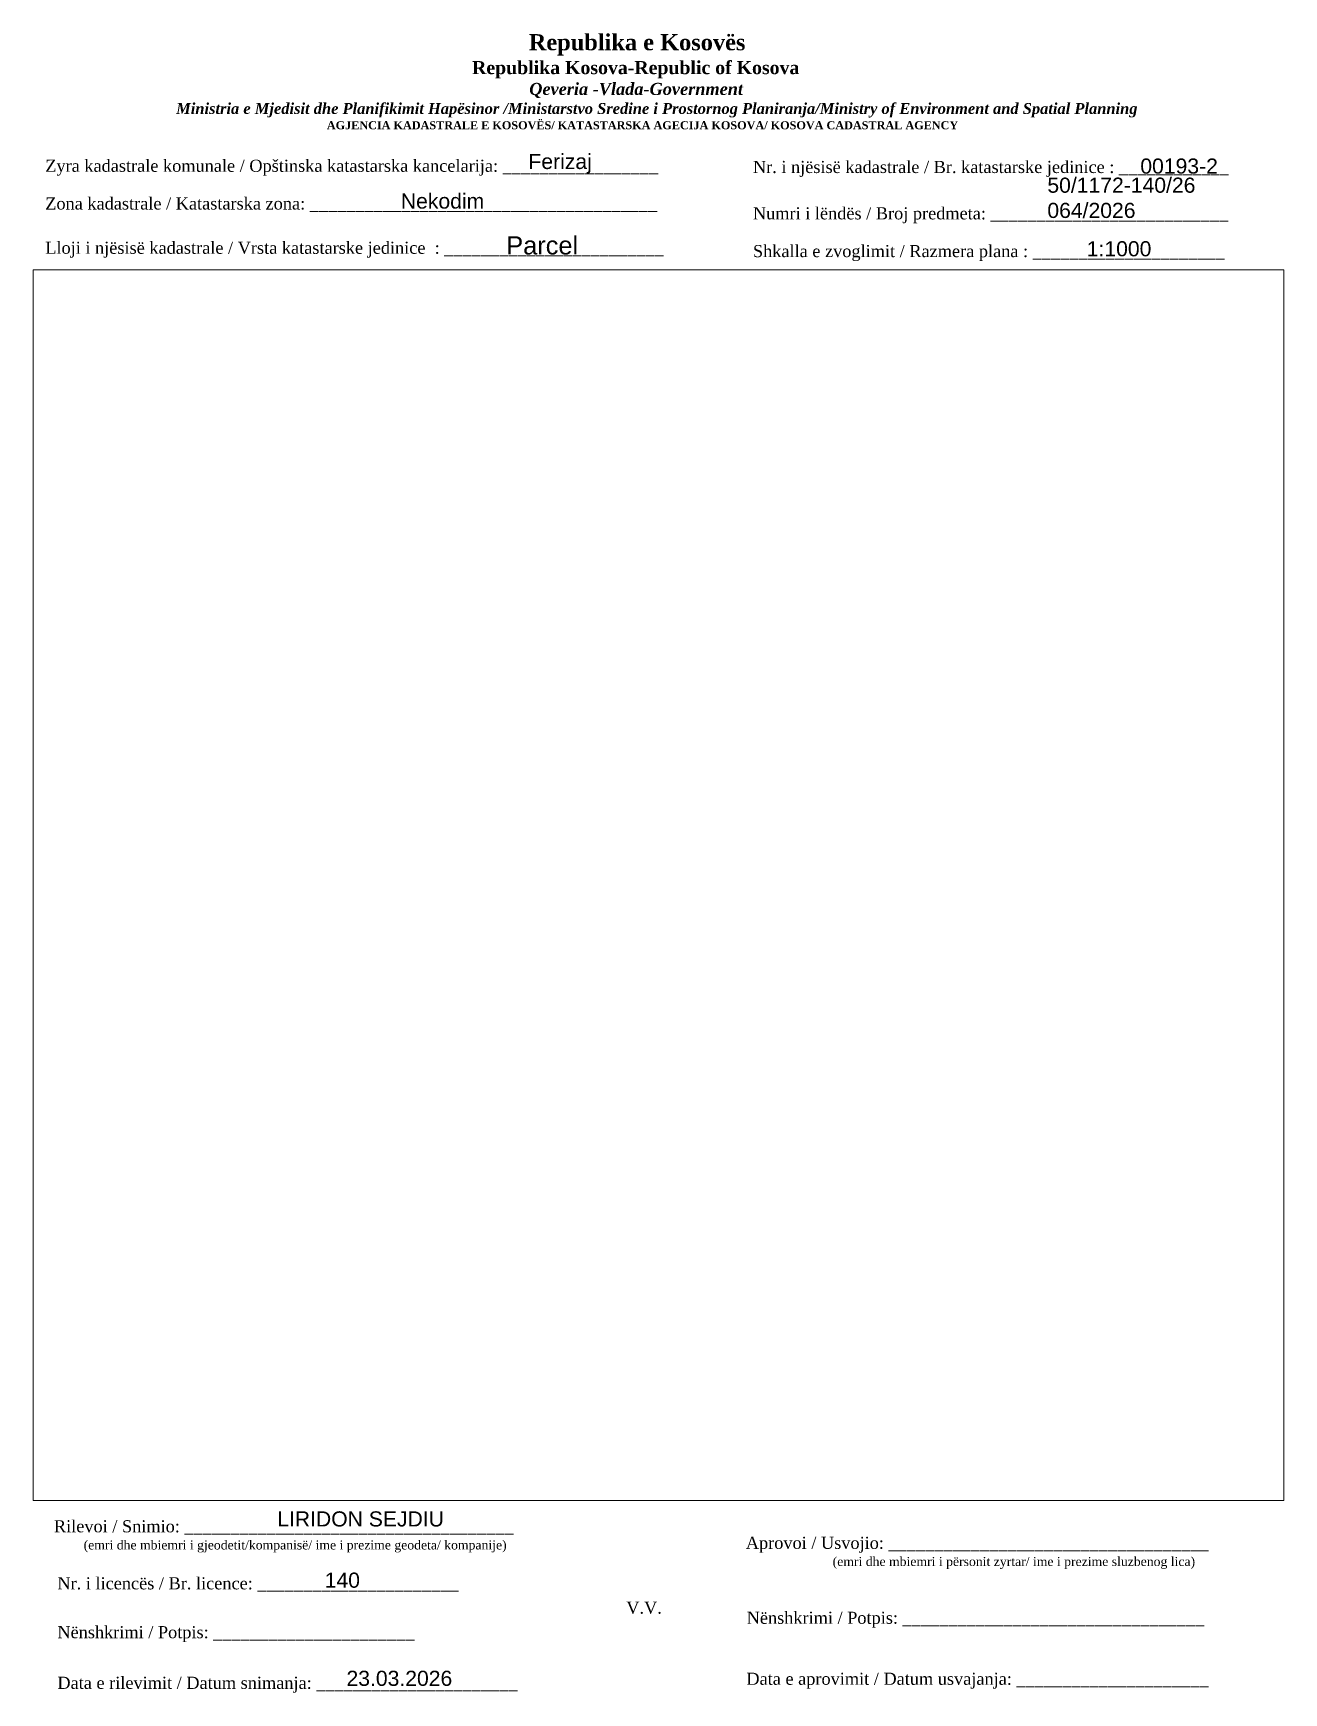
# Paper-space layout 'Manuali (2)' of a CAD drawing. Header units: metres, sheet in millimetres. Extents: x 1 to 208, y 2 to 276.
import ezdxf

# ---------------------------------------------------------------- set-up
doc = ezdxf.new("R2010")
doc.units = ezdxf.units.M
doc.layers.get('0').update_dxf_attribs({"lineweight": 0})
doc.layers.add('Korniza e jashtme', color=7, linetype='Continuous', lineweight=0)
doc.styles.get("Standard").update_dxf_attribs({"font": 'arial.ttf'})

psp = doc.layouts.new('Manuali (2)')

# ---------------------------------------------------------------- texts
for s, p in [('00193-2', (183.92, 252.84)), ('Nekodim', (61.73, 247.06)), ('LIRIDON SEJDIU ', (41.3, 29.28)), ('140', (49.15, 19.16)), ('23.03.2026', (52.75, 2.94))]:
    psp.add_text(s, height=2.5).set_placement(p)
for s, insert, char_height, width, attachment_point in [('\\pi77.297;{\\fBook Antiqua|b1|i0|c0|p18;\\H1.333x;Republika e Kosovës\\fTimes New Roman|b1|i0|c0|p18;\\P\\pi67.927;\\fBook Antiqua|b1|i0|c0|p18;\\H0.8125x;Republika Kosova-Republic of Kosova\\fTimes New Roman|b1|i0|c0|p18;\\P\\pi77.378;\\fBook Antiqua|b1|i1|c0|p18;\\H0.9233x;Qeveria -Vlada-Government \\P\\pi13.032,l6,t23.033;\\fTimes New Roman|b1|i1|c0|p18;\\H0.9x;Ministria e Mjedisit dhe Planifikimit Hapësinor /Ministarstvo Sredine i Prostornog Planiranja/Ministry of Environment and Spatial Planning\\P\\pi43.931,l0,tz;\\fBook Antiqua|b1|i0|c0|p18;\\H0.7406x;AGJENCIA KADASTRALE E KOSOVËS/ KATASTARSKA AGECIJA KOSOVA/ KOSOVA CADASTRAL AGENCY}', (5.57, 275.89), 2, 191.8237, 1), ('{\\fTimes New Roman|b0|i0|c0|p18;Zyra kadastrale komunale / Opštinska katastarska kancelarija: _________________}', (2.98, 255.14), 2, 100.6873, 1), ('Ferizaj', (88.05, 254.47), 2.5, 9.9735, 5), ('{\\fTimes New Roman|b0|i0|c0|p18;Nr. i njësisë kadastrale / Br. katastarske jedinice : ____________}', (119.91, 254.94), 2, 79.9484, 1), ('50/1172-140/26\\P064/2026\\P', (168.56, 252.18), 2.5, 20.2981, 1), ('{\\fTimes New Roman|b0|i0|c0|p18;Zona kadastrale / Katastarska zona: ______________________________________}', (2.98, 248.91), 2, 100.6873, 1), ('{\\fTimes New Roman|b0|i0|c0|p18;Numri i lëndës / Broj predmeta: __________________________}', (119.91, 247.28), 2, 79.9484, 1), ('{\\fTimes New Roman|b0|i0|c0|p18;Lloji i njësisë kadastrale / Vrsta katastarske jedinice  : ________________________}', (2.98, 241.59), 2, 100.6873, 1), ('{\\fArial|b0|i0|c0|p34;Parcel}', (85.09, 240.96), 3, 11.2939, 5), ('1:1000', (180.41, 240.41), 2.5, 10.1784, 5), ('{\\fTimes New Roman|b0|i0|c0|p18;Shkalla e zvoglimit / Razmera plana : _____________________}', (119.91, 241.04), 2, 79.9484, 1), ('{\\fTimes New Roman|b0|i0|c0|p18;Rilevoi / Snimio: ____________________________________\\P     \\H0.75x;(emri dhe mbiemri i gjeodetit/kompanisë/ ime i prezime geodeta/ kompanije)}', (42.38, 27.65), 2, 74.7958, 5), ('{\\fTimes New Roman|b0|i0|c0|p18; Aprovoi / Usvojio: ___________________________________\\P                    \\H0.75x;(emri dhe mbiemri i përsonit zyrtar/ ime i prezime sluzbenog lica)}', (117.98, 27.58), 2, 83.344, 1), ('{\\fTimes New Roman|b0|i0|c0|p18;Nr. i licencës / Br. licence: ______________________\\P                                }', (4.98, 20.89), 2, 83.344, 1), ('{\\fTimes New Roman|b0|i0|c0|p18;V.V.                                 }', (101.92, 15.84), 2, 5.7076, 5), ('{\\fTimes New Roman|b0|i0|c0|p18; Nënshkrimi / Potpis: _________________________________}', (118.12, 15.2), 2, 83.344, 1), ('{\\fTimes New Roman|b0|i0|c0|p18;Nënshkrimi / Potpis: ______________________\\P                                 }', (4.98, 12.82), 2, 83.344, 1), ('{\\fTimes New Roman|b0|i0|c0|p18;Data e rilevimit / Datum snimanja: ______________________\\P                                 }', (4.98, 4.45), 2, 83.344, 1), ('{\\fTimes New Roman|b0|i0|c0|p18; Data e aprovimit / Datum usvajanja: _____________________}', (118.07, 5.12), 2, 83.344, 1)]:
    psp.add_mtext(s, dxfattribs=dict(insert=insert, char_height=char_height, width=width, attachment_point=attachment_point))

# ---------------------------------------------------------------- viewports
at = {"layer": 'Korniza e jashtme', "view_target_point": (370776.427, 310629.57)}
psp.add_viewport(center=(104.31, 135.25), size=(206.65, 203.4046), view_center_point=(7143876.911, 4381120.829), view_height=72.66864, dxfattribs=at)

doc.saveas('drawing.dxf')
